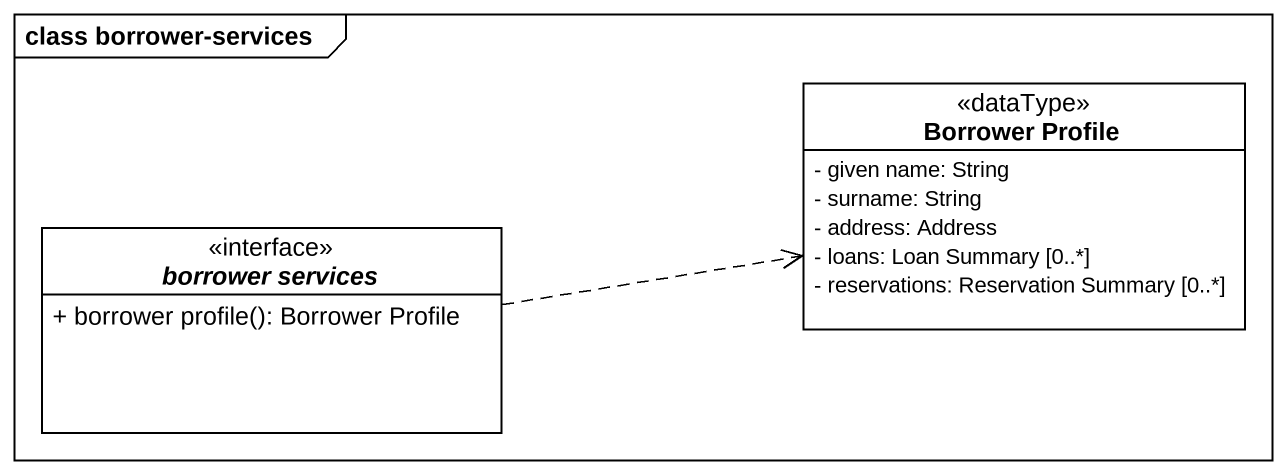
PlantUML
@startuml
mainframe class borrower-services
hide circle
hide empty members
skinparam classAttributeIconSize 0
class "Borrower Profile" as Borrower_Profile <<dataType>> {
  - given name: String
  - surname: String
  - address: Address
  - loans: Loan Summary [0..*]
  - reservations: Reservation Summary [0..*]
}
interface "borrower services" as borrower_services {
  + borrower profile(): Borrower Profile
}
borrower_services .right.> Borrower_Profile
@enduml
